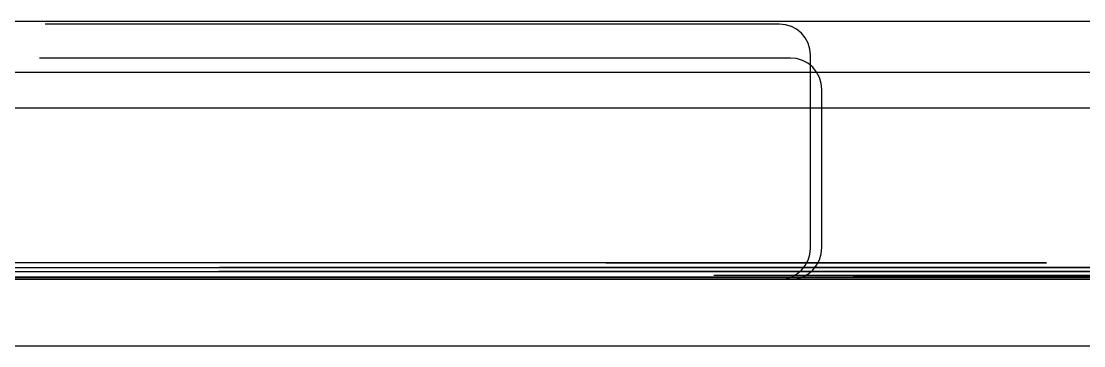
# Model space of a CAD drawing. Header units: metres. Extents: x 0 to 2256, y 0 to 166.
# Drawn here: x 621 to 1164, y 0 to 166 of the extents above; entities that cross this region are included whole.
import ezdxf

# ---------------------------------------------------------------- set-up
doc = ezdxf.new("R2010")
doc.units = ezdxf.units.M
for name, color, linetype in [('RBAR-T10-F', 2, 'Continuous'), ('RBAR-T10-F1', 2, 'Continuous'), ('RBAR-T10-P', 2, 'Continuous'), ('RBAR-T12-G', 3, 'Continuous'), ('RBAR-T12-H', 3, 'Continuous'), ('RBAR-T16-J', 4, 'Continuous'), ('RBAR-T16-J1', 4, 'Continuous'), ('RBAR-T16-J2', 4, 'Continuous'), ('RBAR-T16-K', 4, 'Continuous'), ('RBAR-T20-L', 5, 'Continuous'), ('RBAR-T20-M1', 5, 'Continuous'), ('RBAR-T25-N', 6, 'Continuous'), ('RBAR-T8-A', 1, 'Continuous'), ('RBAR-T8-A1', 1, 'Continuous'), ('RBAR-T8-B', 1, 'Continuous'), ('RBAR-T8-B1', 1, 'Continuous'), ('RBAR-T8-B2', 1, 'Continuous'), ('RBAR-T8-C', 1, 'Continuous'), ('RBAR-T8-D', 1, 'Continuous'), ('RBAR-T8-E', 1, 'Continuous')]:
    doc.layers.add(name, color=color, linetype=linetype)

msp = doc.modelspace()

# ---------------------------------------------------------------- linework, layer by layer
at = {"layer": 'RBAR-T10-F'}
for points in [[(628, 35, 35), (628, 35, 9035)], [(728, 35, 35), (728, 35, 9035)], [(828, 35, 35), (828, 35, 9035)], [(928, 35, 35), (928, 35, 9035)], [(1028, 35, 35), (1028, 35, 9035)], [(1128, 35, 35), (1128, 35, 9035)]]:
    msp.add_polyline3d(points, dxfattribs=at)
at = {"layer": 'RBAR-T10-F1'}
for points in [[(828, 35, 35), (828, 35, 9085)], [(928, 35, 35), (928, 35, 9085)], [(1028, 35, 35), (1028, 35, 9085)], [(1050.5, 35, 38), (1050.5, 35, 9088)], [(1128, 35, 35), (1128, 35, 9085)], [(1148, 35, 38), (1148, 35, 9088)]]:
    msp.add_polyline3d(points, dxfattribs=at)
at = {"layer": 'RBAR-T10-P'}
for points in [[(531, 35, 325.7), (706.4, 35, 325.7), (710.3, 35, 325.3), (714.1, 35, 324.2), (717.5, 35, 322.3), (720.6, 35, 319.8), (723.1, 35, 316.8), (724.9, 35, 313.3), (726.1, 35, 309.5), (726.4, 35, 305.6), (726.4, 35, 20), (726.1, 35, 16.1), (724.9, 35, 12.4), (723.1, 35, 8.9), (720.6, 35, 5.9), (717.5, 35, 3.4), (714.1, 35, 1.5), (710.3, 35, 0.4), (706.4, 35, 0), (55, 35, 0)], [(55, 35, 305.6), (726.4, 35, 305.6)], [(581, 35, 325.7), (756.4, 35, 325.7), (760.3, 35, 325.3), (764.1, 35, 324.2), (767.5, 35, 322.3), (770.6, 35, 319.8), (773.1, 35, 316.8), (774.9, 35, 313.3), (776.1, 35, 309.5), (776.4, 35, 305.6), (776.4, 35, 20), (776.1, 35, 16.1), (774.9, 35, 12.4), (773.1, 35, 8.9), (770.6, 35, 5.9), (767.5, 35, 3.4), (764.1, 35, 1.5), (760.3, 35, 0.4), (756.4, 35, 0), (105, 35, 0)], [(105, 35, 305.6), (776.4, 35, 305.6)], [(770.7, 35, 325.7), (946, 35, 325.7), (949.9, 35, 325.3), (953.7, 35, 324.2), (957.2, 35, 322.3), (960.2, 35, 319.8), (962.7, 35, 316.8), (964.6, 35, 313.3), (965.7, 35, 309.5), (966.1, 35, 305.6), (966.1, 35, 20), (965.7, 35, 16.1), (964.6, 35, 12.4), (962.7, 35, 8.9), (960.2, 35, 5.9), (957.2, 35, 3.4), (953.7, 35, 1.5), (949.9, 35, 0.4), (946, 35, 0), (294.7, 35, 0)], [(294.7, 35, 305.6), (966.1, 35, 305.6)], [(1236.6, 35, 8485), (585.2, 35, 8485), (581.3, 35, 8485.4), (577.6, 35, 8486.5), (574.1, 35, 8488.4), (571.1, 35, 8490.9), (568.6, 35, 8493.9), (566.7, 35, 8497.4), (565.6, 35, 8501.1), (565.2, 35, 8505), (565.2, 35, 8770.6), (565.6, 35, 8774.5), (566.7, 35, 8778.3), (568.6, 35, 8781.7), (571.1, 35, 8784.8), (574.1, 35, 8787.3), (577.6, 35, 8789.1), (581.3, 35, 8790.3), (585.2, 35, 8790.6), (1256.6, 35, 8790.6)], [(1325.3, 35, 8485), (674, 35, 8485), (670, 35, 8485.4), (666.3, 35, 8486.5), (662.8, 35, 8488.4), (659.8, 35, 8490.9), (657.3, 35, 8493.9), (655.4, 35, 8497.4), (654.3, 35, 8501.1), (653.9, 35, 8505), (653.9, 35, 8770.6), (654.3, 35, 8774.5), (655.4, 35, 8778.3), (657.3, 35, 8781.7), (659.8, 35, 8784.8), (662.8, 35, 8787.3), (666.3, 35, 8789.1), (670, 35, 8790.3), (674, 35, 8790.6), (1345.4, 35, 8790.6)], [(1061.2, 35, 8810.7), (1236.6, 35, 8810.7)], [(1149.9, 35, 8810.7), (1325.3, 35, 8810.7)]]:
    msp.add_polyline3d(points, dxfattribs=at)
at = {"layer": 'RBAR-T12-G'}
for points in [[(31, 140, 0), (2256, 140, 0)], [(0, 121.7, 0), (2225, 121.7, 0)], [(31, 0, 0), (2256, 0, 0)], [(31, 0, 0), (2256, 0, 0)]]:
    msp.add_polyline3d(points, dxfattribs=at)
at = {"layer": 'RBAR-T12-H'}
for points in [[(1258, 36, 2057.8), (1075.2, 36, 2057.8), (1070.7, 36, 2058.2), (1066.3, 36, 2059.5), (1062.4, 36, 2061.7), (1058.9, 36, 2064.5), (1056, 36, 2068), (1053.8, 36, 2072), (1052.5, 36, 2076.4), (1052.1, 36, 2080.9), (1052.1, 36, 2292.6), (1046.3, 36, 2286.8), (974.9, 36, 2358.3), (974.9, 36, 2215.4)], [(1258, 36, 6569.3), (1075.2, 36, 6569.3), (1070.7, 36, 6569.7), (1066.3, 36, 6571), (1062.4, 36, 6573.2), (1058.9, 36, 6576), (1056, 36, 6579.5), (1053.8, 36, 6583.5), (1052.5, 36, 6587.9), (1052.1, 36, 6592.4), (1052.1, 36, 6804.1), (1046.3, 36, 6798.3), (974.9, 36, 6869.8), (974.9, 36, 6726.9)], [(1046.3, 36, 2286.8), (1258, 36, 2286.8)], [(1046.3, 36, 6798.3), (1258, 36, 6798.3)]]:
    msp.add_polyline3d(points, dxfattribs=at)
at = {"layer": 'RBAR-T16-J'}
msp.add_polyline3d([(837.1, 38, 1388), (1601.4, 38, 1388), (1607.6, 38, 1388.6), (1613.7, 38, 1390.4), (1619.2, 38, 1393.4), (1624.1, 38, 1397.4), (1628.1, 38, 1402.3), (1631.1, 38, 1407.9), (1632.9, 38, 1413.9), (1633.5, 38, 1420.2), (1633.5, 38, 1540.8), (1632.9, 38, 1547.1), (1631.1, 38, 1553.2), (1628.1, 38, 1558.7), (1624.1, 38, 1563.6), (1619.2, 38, 1567.6), (1613.7, 38, 1570.6), (1607.6, 38, 1572.4), (1601.4, 38, 1573), (837.1, 38, 1573)], dxfattribs=at)
at = {"layer": 'RBAR-T16-J1'}
for points in [[(796.3, 38, 48), (1556.2, 38, 48), (1562.4, 38, 48.6), (1568.4, 38, 50.4), (1574, 38, 53.4), (1578.8, 38, 57.4), (1582.8, 38, 62.2), (1585.8, 38, 67.8), (1587.6, 38, 73.8), (1588.2, 38, 80), (1588.2, 38, 309.9), (1587.6, 38, 316.2), (1585.8, 38, 322.2), (1582.8, 38, 327.7), (1578.8, 38, 332.6), (1574, 38, 336.5), (1568.4, 38, 339.5), (1562.4, 38, 341.3), (1556.2, 38, 341.9), (796.3, 38, 341.9)], [(823, 38, 48), (1582.9, 38, 48), (1589.1, 38, 48.6), (1595.1, 38, 50.4), (1600.7, 38, 53.4), (1605.5, 38, 57.4), (1609.5, 38, 62.2), (1612.4, 38, 67.8), (1614.3, 38, 73.8), (1614.9, 38, 80), (1614.9, 38, 309.9), (1614.3, 38, 316.2), (1612.4, 38, 322.2), (1609.5, 38, 327.7), (1605.5, 38, 332.6), (1600.7, 38, 336.5), (1595.1, 38, 339.5), (1589.1, 38, 341.3), (1582.9, 38, 341.9), (823, 38, 341.9)]]:
    msp.add_polyline3d(points, dxfattribs=at)
at = {"layer": 'RBAR-T16-J2'}
for points in [[(721.7, 38, 30), (1479.5, 38, 30), (1485.7, 38, 30.6), (1491.7, 38, 32.4), (1497.2, 38, 35.4), (1502, 38, 39.3), (1506, 38, 44.2), (1509, 38, 49.7), (1510.8, 38, 55.7), (1511.4, 38, 61.9), (1511.4, 38, 2046.2), (1510.8, 38, 2052.4), (1509, 38, 2058.4), (1506, 38, 2063.9), (1502, 38, 2068.8), (1497.2, 38, 2072.7), (1491.7, 38, 2075.7), (1485.7, 38, 2077.5), (1479.5, 38, 2078.1), (721.7, 38, 2078.1)], [(893.9, 38, 30), (1651.7, 38, 30), (1657.9, 38, 30.6), (1663.9, 38, 32.4), (1669.4, 38, 35.4), (1674.3, 38, 39.3), (1678.2, 38, 44.2), (1681.2, 38, 49.7), (1683, 38, 55.7), (1683.6, 38, 61.9), (1683.6, 38, 2046.2), (1683, 38, 2052.4), (1681.2, 38, 2058.4), (1678.2, 38, 2063.9), (1674.3, 38, 2068.8), (1669.4, 38, 2072.7), (1663.9, 38, 2075.7), (1657.9, 38, 2077.5), (1651.7, 38, 2078.1), (893.9, 38, 2078.1)]]:
    msp.add_polyline3d(points, dxfattribs=at)
at = {"layer": 'RBAR-T16-K'}
for points in [[(38, 38, 1270), (799.8, 38, 1270), (806, 38, 1269.4), (812.1, 38, 1267.5), (817.6, 38, 1264.6), (822.5, 38, 1260.6), (826.5, 38, 1255.7), (829.4, 38, 1250.2), (831.2, 38, 1244.2), (831.9, 38, 1237.9), (831.9, 38, 0)], [(912.3, 38, 1321.7), (1674.1, 38, 1321.7), (1680.4, 38, 1321.1), (1686.4, 38, 1319.3), (1691.9, 38, 1316.3), (1696.8, 38, 1312.3), (1700.8, 38, 1307.5), (1703.8, 38, 1301.9), (1705.6, 38, 1295.9), (1706.2, 38, 1289.7), (1706.2, 38, 51.8)]]:
    msp.add_polyline3d(points, dxfattribs=at)
at = {"layer": 'RBAR-T20-L'}
for points in [[(40, 40, 0), (1715, 40, 0)], [(528, 40, 0), (2203, 40, 0)], [(581, 40, 0), (2256, 40, 0)]]:
    msp.add_polyline3d(points, dxfattribs=at)
at = {"layer": 'RBAR-T20-M1'}
for points in [[(1289.6, 40, 2385.5), (1445.3, 40, 2385.5), (1459, 40, 2386.9), (1472.2, 40, 2390.9), (1484.4, 40, 2397.4), (1495, 40, 2406.1), (1503.8, 40, 2416.8), (1510.3, 40, 2428.9), (1514.3, 40, 2442.1), (1515.6, 40, 2455.8), (1515.6, 40, 3631.2), (1514.3, 40, 3644.9), (1510.3, 40, 3658.1), (1503.8, 40, 3670.3), (1495, 40, 3680.9), (1484.4, 40, 3689.7), (1472.2, 40, 3696.2), (1459, 40, 3700.2), (1445.3, 40, 3701.5), (722, 40, 3701.5)], [(1343.2, 40, 2160), (1498.9, 40, 2160), (1512.6, 40, 2161.4), (1525.8, 40, 2165.4), (1538, 40, 2171.9), (1548.6, 40, 2180.6), (1557.4, 40, 2191.3), (1563.9, 40, 2203.4), (1567.9, 40, 2216.6), (1569.2, 40, 2230.3), (1569.2, 40, 3405.7), (1567.9, 40, 3419.4), (1563.9, 40, 3432.6), (1557.4, 40, 3444.8), (1548.6, 40, 3455.4), (1538, 40, 3464.2), (1525.8, 40, 3470.7), (1512.6, 40, 3474.7), (1498.9, 40, 3476), (775.6, 40, 3476)]]:
    msp.add_polyline3d(points, dxfattribs=at)
at = {"layer": 'RBAR-T25-N'}
msp.add_polyline3d([(919.6, 42.5, 0), (1056.5, 42.5, 0), (1073.8, 42.5, 1.7), (1090.5, 42.5, 6.8), (1105.8, 42.5, 15), (1119.2, 42.5, 26), (1130.3, 42.5, 39.4), (1138.5, 42.5, 54.8), (1143.5, 42.5, 71.4), (1145.2, 42.5, 88.7), (1145.2, 42.5, 1234.5), (1143.5, 42.5, 1251.9), (1138.5, 42.5, 1268.5), (1130.3, 42.5, 1283.8), (1119.2, 42.5, 1297.3), (1105.8, 42.5, 1308.3), (1090.5, 42.5, 1316.5), (1073.8, 42.5, 1321.6), (1056.5, 42.5, 1323.3), (42.5, 42.5, 1323.3)], dxfattribs=at)
msp.add_polyline3d([(919.6, 42.5, 0), (1056.5, 42.5, 0), (1073.8, 42.5, 1.7), (1090.5, 42.5, 6.8), (1105.8, 42.5, 15), (1119.2, 42.5, 26), (1130.3, 42.5, 39.4), (1138.5, 42.5, 54.8), (1143.5, 42.5, 71.4), (1145.2, 42.5, 88.7), (1145.2, 42.5, 1234.5), (1143.5, 42.5, 1251.9), (1138.5, 42.5, 1268.5), (1130.3, 42.5, 1283.8), (1119.2, 42.5, 1297.3), (1105.8, 42.5, 1308.3), (1090.5, 42.5, 1316.5), (1073.8, 42.5, 1321.6), (1056.5, 42.5, 1323.3), (42.5, 42.5, 1323.3)], dxfattribs=at)
at = {"layer": 'RBAR-T8-A'}
msp.add_polyline3d([(34, 34, 0), (2209, 34, 0)], dxfattribs=at)
msp.add_polyline3d([(34, 34, 0), (2209, 34, 0)], dxfattribs=at)
msp.add_polyline3d([(34, 34, 0), (2209, 34, 0)], dxfattribs=at)
msp.add_polyline3d([(34, 34, 0), (2209, 34, 0)], dxfattribs=at)
msp.add_polyline3d([(34, 34, 0), (2209, 34, 0)], dxfattribs=at)
msp.add_polyline3d([(34, 34, 0), (2209, 34, 0)], dxfattribs=at)
msp.add_polyline3d([(34, 34, 0), (2209, 34, 0)], dxfattribs=at)
msp.add_polyline3d([(34, 34, 0), (2209, 34, 0)], dxfattribs=at)
msp.add_polyline3d([(34, 34, 0), (2209, 34, 0)], dxfattribs=at)
msp.add_polyline3d([(34, 34, 0), (2209, 34, 0)], dxfattribs=at)
msp.add_polyline3d([(34, 34, 0), (2209, 34, 0)], dxfattribs=at)
msp.add_polyline3d([(34, 34, 0), (2209, 34, 0)], dxfattribs=at)
msp.add_polyline3d([(34, 34, 0), (2209, 34, 0)], dxfattribs=at)
msp.add_polyline3d([(34, 34, 0), (2209, 34, 0)], dxfattribs=at)
msp.add_polyline3d([(34, 34, 0), (2209, 34, 0)], dxfattribs=at)
msp.add_polyline3d([(34, 34, 0), (2209, 34, 0)], dxfattribs=at)
msp.add_polyline3d([(34, 34, 0), (2209, 34, 0)], dxfattribs=at)
msp.add_polyline3d([(34, 34, 0), (2209, 34, 0)], dxfattribs=at)
msp.add_polyline3d([(34, 34, 0), (2209, 34, 0)], dxfattribs=at)
msp.add_polyline3d([(34, 34, 0), (2209, 34, 0)], dxfattribs=at)
msp.add_polyline3d([(34, 34, 0), (2209, 34, 0)], dxfattribs=at)
msp.add_polyline3d([(34, 34, 0), (2209, 34, 0)], dxfattribs=at)
msp.add_polyline3d([(34, 34, 0), (2209, 34, 0)], dxfattribs=at)
msp.add_polyline3d([(34, 34, 0), (2209, 34, 0)], dxfattribs=at)
msp.add_polyline3d([(34, 34, 0), (2209, 34, 0)], dxfattribs=at)
msp.add_polyline3d([(34, 34, 0), (2209, 34, 0)], dxfattribs=at)
msp.add_polyline3d([(34, 34, 0), (2209, 34, 0)], dxfattribs=at)
msp.add_polyline3d([(34, 34, 0), (2209, 34, 0)], dxfattribs=at)
msp.add_polyline3d([(34, 34, 0), (2209, 34, 0)], dxfattribs=at)
msp.add_polyline3d([(34, 34, 0), (2209, 34, 0)], dxfattribs=at)
msp.add_polyline3d([(34, 34, 0), (2209, 34, 0)], dxfattribs=at)
msp.add_polyline3d([(34, 34, 0), (2209, 34, 0)], dxfattribs=at)
msp.add_polyline3d([(34, 34, 0), (2209, 34, 0)], dxfattribs=at)
msp.add_polyline3d([(34, 34, 0), (2209, 34, 0)], dxfattribs=at)
msp.add_polyline3d([(34, 34, 0), (2209, 34, 0)], dxfattribs=at)
msp.add_polyline3d([(34, 34, 0), (2209, 34, 0)], dxfattribs=at)
msp.add_polyline3d([(34, 34, 0), (2209, 34, 0)], dxfattribs=at)
msp.add_polyline3d([(34, 34, 0), (2209, 34, 0)], dxfattribs=at)
msp.add_polyline3d([(34, 34, 0), (2209, 34, 0)], dxfattribs=at)
msp.add_polyline3d([(34, 34, 0), (2209, 34, 0)], dxfattribs=at)
msp.add_polyline3d([(34, 34, 0), (2209, 34, 0)], dxfattribs=at)
msp.add_polyline3d([(34, 34, 0), (2209, 34, 0)], dxfattribs=at)
msp.add_polyline3d([(34, 34, 0), (2209, 34, 0)], dxfattribs=at)
msp.add_polyline3d([(34, 34, 0), (2209, 34, 0)], dxfattribs=at)
msp.add_polyline3d([(34, 34, 0), (2209, 34, 0)], dxfattribs=at)
msp.add_polyline3d([(34, 34, 0), (2209, 34, 0)], dxfattribs=at)
msp.add_polyline3d([(34, 34, 0), (2209, 34, 0)], dxfattribs=at)
msp.add_polyline3d([(34, 34, 0), (2209, 34, 0)], dxfattribs=at)
msp.add_polyline3d([(34, 34, 0), (2209, 34, 0)], dxfattribs=at)
msp.add_polyline3d([(34, 34, 0), (2209, 34, 0)], dxfattribs=at)
msp.add_polyline3d([(34, 34, 0), (2209, 34, 0)], dxfattribs=at)
msp.add_polyline3d([(34, 34, 0), (2209, 34, 0)], dxfattribs=at)
msp.add_polyline3d([(34, 34, 0), (2209, 34, 0)], dxfattribs=at)
at = {"layer": 'RBAR-T8-A1'}
msp.add_polyline3d([(34, 166, 0), (2234, 166, 0)], dxfattribs=at)
msp.add_polyline3d([(34, 166, 0), (2234, 166, 0)], dxfattribs=at)
msp.add_polyline3d([(34, 166, 0), (2234, 166, 0)], dxfattribs=at)
msp.add_polyline3d([(34, 166, 0), (2234, 166, 0)], dxfattribs=at)
msp.add_polyline3d([(34, 166, 0), (2234, 166, 0)], dxfattribs=at)
msp.add_polyline3d([(34, 166, 0), (2234, 166, 0)], dxfattribs=at)
msp.add_polyline3d([(34, 166, 0), (2234, 166, 0)], dxfattribs=at)
msp.add_polyline3d([(34, 166, 0), (2234, 166, 0)], dxfattribs=at)
msp.add_polyline3d([(34, 166, 0), (2234, 166, 0)], dxfattribs=at)
msp.add_polyline3d([(34, 166, 0), (2234, 166, 0)], dxfattribs=at)
msp.add_polyline3d([(34, 166, 0), (2234, 166, 0)], dxfattribs=at)
msp.add_polyline3d([(34, 166, 0), (2234, 166, 0)], dxfattribs=at)
msp.add_polyline3d([(34, 166, 0), (2234, 166, 0)], dxfattribs=at)
msp.add_polyline3d([(34, 166, 0), (2234, 166, 0)], dxfattribs=at)
msp.add_polyline3d([(34, 166, 0), (2234, 166, 0)], dxfattribs=at)
msp.add_polyline3d([(34, 166, 0), (2234, 166, 0)], dxfattribs=at)
msp.add_polyline3d([(34, 166, 0), (2234, 166, 0)], dxfattribs=at)
msp.add_polyline3d([(34, 166, 0), (2234, 166, 0)], dxfattribs=at)
msp.add_polyline3d([(34, 166, 0), (2234, 166, 0)], dxfattribs=at)
msp.add_polyline3d([(34, 166, 0), (2234, 166, 0)], dxfattribs=at)
msp.add_polyline3d([(34, 166, 0), (2234, 166, 0)], dxfattribs=at)
msp.add_polyline3d([(34, 166, 0), (2234, 166, 0)], dxfattribs=at)
msp.add_polyline3d([(34, 166, 0), (2234, 166, 0)], dxfattribs=at)
msp.add_polyline3d([(34, 166, 0), (2234, 166, 0)], dxfattribs=at)
msp.add_polyline3d([(34, 166, 0), (2234, 166, 0)], dxfattribs=at)
msp.add_polyline3d([(34, 166, 0), (2234, 166, 0)], dxfattribs=at)
msp.add_polyline3d([(34, 166, 0), (2234, 166, 0)], dxfattribs=at)
msp.add_polyline3d([(34, 166, 0), (2234, 166, 0)], dxfattribs=at)
msp.add_polyline3d([(34, 166, 0), (2234, 166, 0)], dxfattribs=at)
msp.add_polyline3d([(34, 166, 0), (2234, 166, 0)], dxfattribs=at)
msp.add_polyline3d([(34, 166, 0), (2234, 166, 0)], dxfattribs=at)
msp.add_polyline3d([(34, 166, 0), (2234, 166, 0)], dxfattribs=at)
msp.add_polyline3d([(34, 166, 0), (2234, 166, 0)], dxfattribs=at)
msp.add_polyline3d([(34, 166, 0), (2234, 166, 0)], dxfattribs=at)
msp.add_polyline3d([(34, 166, 0), (2234, 166, 0)], dxfattribs=at)
msp.add_polyline3d([(34, 166, 0), (2234, 166, 0)], dxfattribs=at)
msp.add_polyline3d([(34, 166, 0), (2234, 166, 0)], dxfattribs=at)
msp.add_polyline3d([(34, 166, 0), (2234, 166, 0)], dxfattribs=at)
msp.add_polyline3d([(34, 166, 0), (2234, 166, 0)], dxfattribs=at)
msp.add_polyline3d([(34, 166, 0), (2234, 166, 0)], dxfattribs=at)
msp.add_polyline3d([(34, 166, 0), (2234, 166, 0)], dxfattribs=at)
msp.add_polyline3d([(34, 166, 0), (2234, 166, 0)], dxfattribs=at)
msp.add_polyline3d([(34, 166, 0), (2234, 166, 0)], dxfattribs=at)
msp.add_polyline3d([(34, 166, 0), (2234, 166, 0)], dxfattribs=at)
msp.add_polyline3d([(34, 166, 0), (2234, 166, 0)], dxfattribs=at)
msp.add_polyline3d([(34, 166, 0), (2234, 166, 0)], dxfattribs=at)
msp.add_polyline3d([(34, 166, 0), (2234, 166, 0)], dxfattribs=at)
msp.add_polyline3d([(34, 166, 0), (2234, 166, 0)], dxfattribs=at)
msp.add_polyline3d([(34, 166, 0), (2234, 166, 0)], dxfattribs=at)
msp.add_polyline3d([(34, 166, 0), (2234, 166, 0)], dxfattribs=at)
msp.add_polyline3d([(34, 166, 0), (2234, 166, 0)], dxfattribs=at)
msp.add_polyline3d([(34, 166, 0), (2234, 166, 0)], dxfattribs=at)
msp.add_polyline3d([(34, 166, 0), (2234, 166, 0)], dxfattribs=at)
at = {"layer": 'RBAR-T8-B'}
for points in [[(629.1, 34, 443.6), (1015.6, 34, 443.6), (1018.8, 34, 443.9), (1021.8, 34, 444.9), (1024.6, 34, 446.4), (1027.1, 34, 448.4), (1029.1, 34, 450.8), (1030.6, 34, 453.7), (1031.6, 34, 456.7), (1031.9, 34, 459.9), (1031.9, 34, 510.7), (1031.6, 34, 513.9), (1030.6, 34, 517), (1029.1, 34, 519.8), (1027.1, 34, 522.3), (1024.6, 34, 524.3), (1021.8, 34, 525.8), (1018.8, 34, 526.7), (1015.6, 34, 527), (629.1, 34, 527)], [(629.1, 34, 1264.2), (1015.6, 34, 1264.2), (1018.8, 34, 1264.6), (1021.8, 34, 1265.5), (1024.6, 34, 1267), (1027.1, 34, 1269), (1029.1, 34, 1271.5), (1030.6, 34, 1274.3), (1031.6, 34, 1277.3), (1031.9, 34, 1280.5), (1031.9, 34, 1331.4), (1031.6, 34, 1334.6), (1030.6, 34, 1337.6), (1029.1, 34, 1340.4), (1027.1, 34, 1342.9), (1024.6, 34, 1344.9), (1021.8, 34, 1346.4), (1018.8, 34, 1347.3), (1015.6, 34, 1347.7), (629.1, 34, 1347.7)], [(629.1, 34, 2084.9), (1015.6, 34, 2084.9), (1018.8, 34, 2085.2), (1021.8, 34, 2086.1), (1024.6, 34, 2087.6), (1027.1, 34, 2089.7), (1029.1, 34, 2092.1), (1030.6, 34, 2094.9), (1031.6, 34, 2098), (1031.9, 34, 2101.2), (1031.9, 34, 2152), (1031.6, 34, 2155.2), (1030.6, 34, 2158.2), (1029.1, 34, 2161.1), (1027.1, 34, 2163.5), (1024.6, 34, 2165.6), (1021.8, 34, 2167.1), (1018.8, 34, 2168), (1015.6, 34, 2168.3), (629.1, 34, 2168.3)], [(629.1, 34, 2905.5), (1015.6, 34, 2905.5), (1018.8, 34, 2905.8), (1021.8, 34, 2906.8), (1024.6, 34, 2908.3), (1027.1, 34, 2910.3), (1029.1, 34, 2912.8), (1030.6, 34, 2915.6), (1031.6, 34, 2918.6), (1031.9, 34, 2921.8), (1031.9, 34, 2972.7), (1031.6, 34, 2975.8), (1030.6, 34, 2978.9), (1029.1, 34, 2981.7), (1027.1, 34, 2984.2), (1024.6, 34, 2986.2), (1021.8, 34, 2987.7), (1018.8, 34, 2988.6), (1015.6, 34, 2988.9), (629.1, 34, 2988.9)], [(629.1, 34, 3726.2), (1015.6, 34, 3726.2), (1018.8, 34, 3726.5), (1021.8, 34, 3727.4), (1024.6, 34, 3728.9), (1027.1, 34, 3730.9), (1029.1, 34, 3733.4), (1030.6, 34, 3736.2), (1031.6, 34, 3739.3), (1031.9, 34, 3742.4), (1031.9, 34, 3793.3), (1031.6, 34, 3796.5), (1030.6, 34, 3799.5), (1029.1, 34, 3802.3), (1027.1, 34, 3804.8), (1024.6, 34, 3806.8), (1021.8, 34, 3808.3), (1018.8, 34, 3809.3), (1015.6, 34, 3809.6), (629.1, 34, 3809.6)], [(629.1, 34, 4546.8), (1015.6, 34, 4546.8), (1018.8, 34, 4547.1), (1021.8, 34, 4548), (1024.6, 34, 4549.5), (1027.1, 34, 4551.6), (1029.1, 34, 4554), (1030.6, 34, 4556.8), (1031.6, 34, 4559.9), (1031.9, 34, 4563.1), (1031.9, 34, 4613.9), (1031.6, 34, 4617.1), (1030.6, 34, 4620.2), (1029.1, 34, 4623), (1027.1, 34, 4625.4), (1024.6, 34, 4627.5), (1021.8, 34, 4629), (1018.8, 34, 4629.9), (1015.6, 34, 4630.2), (629.1, 34, 4630.2)], [(629.1, 34, 5367.4), (1015.6, 34, 5367.4), (1018.8, 34, 5367.7), (1021.8, 34, 5368.7), (1024.6, 34, 5370.2), (1027.1, 34, 5372.2), (1029.1, 34, 5374.7), (1030.6, 34, 5377.5), (1031.6, 34, 5380.5), (1031.9, 34, 5383.7), (1031.9, 34, 5434.6), (1031.6, 34, 5437.7), (1030.6, 34, 5440.8), (1029.1, 34, 5443.6), (1027.1, 34, 5446.1), (1024.6, 34, 5448.1), (1021.8, 34, 5449.6), (1018.8, 34, 5450.5), (1015.6, 34, 5450.8), (629.1, 34, 5450.8)], [(629.1, 34, 6188.1), (1015.6, 34, 6188.1), (1018.8, 34, 6188.4), (1021.8, 34, 6189.3), (1024.6, 34, 6190.8), (1027.1, 34, 6192.8), (1029.1, 34, 6195.3), (1030.6, 34, 6198.1), (1031.6, 34, 6201.2), (1031.9, 34, 6204.3), (1031.9, 34, 6255.2), (1031.6, 34, 6258.4), (1030.6, 34, 6261.4), (1029.1, 34, 6264.2), (1027.1, 34, 6266.7), (1024.6, 34, 6268.7), (1021.8, 34, 6270.2), (1018.8, 34, 6271.2), (1015.6, 34, 6271.5), (629.1, 34, 6271.5)], [(629.1, 34, 7008.7), (1015.6, 34, 7008.7), (1018.8, 34, 7009), (1021.8, 34, 7009.9), (1024.6, 34, 7011.4), (1027.1, 34, 7013.5), (1029.1, 34, 7015.9), (1030.6, 34, 7018.8), (1031.6, 34, 7021.8), (1031.9, 34, 7025), (1031.9, 34, 7075.8), (1031.6, 34, 7079), (1030.6, 34, 7082.1), (1029.1, 34, 7084.9), (1027.1, 34, 7087.3), (1024.6, 34, 7089.4), (1021.8, 34, 7090.9), (1018.8, 34, 7091.8), (1015.6, 34, 7092.1), (629.1, 34, 7092.1)], [(629.1, 34, 7829.3), (1015.6, 34, 7829.3), (1018.8, 34, 7829.7), (1021.8, 34, 7830.6), (1024.6, 34, 7832.1), (1027.1, 34, 7834.1), (1029.1, 34, 7836.6), (1030.6, 34, 7839.4), (1031.6, 34, 7842.4), (1031.9, 34, 7845.6), (1031.9, 34, 7896.5), (1031.6, 34, 7899.7), (1030.6, 34, 7902.7), (1029.1, 34, 7905.5), (1027.1, 34, 7908), (1024.6, 34, 7910), (1021.8, 34, 7911.5), (1018.8, 34, 7912.4), (1015.6, 34, 7912.8), (629.1, 34, 7912.8)], [(629.1, 34, 8650), (1015.6, 34, 8650), (1018.8, 34, 8650.3), (1021.8, 34, 8651.2), (1024.6, 34, 8652.7), (1027.1, 34, 8654.7), (1029.1, 34, 8657.2), (1030.6, 34, 8660), (1031.6, 34, 8663.1), (1031.9, 34, 8666.3), (1031.9, 34, 8717.1), (1031.6, 34, 8720.3), (1030.6, 34, 8723.3), (1029.1, 34, 8726.2), (1027.1, 34, 8728.6), (1024.6, 34, 8730.6), (1021.8, 34, 8732.1), (1018.8, 34, 8733.1), (1015.6, 34, 8733.4), (629.1, 34, 8733.4)]]:
    msp.add_polyline3d(points, dxfattribs=at)
at = {"layer": 'RBAR-T8-B1'}
for points in [[(629.9, 34, 4150.5), (1014.1, 34, 4150.5), (1017.2, 34.3, 4150.5), (1020.3, 35.2, 4150.5), (1023.1, 36.7, 4150.5), (1025.5, 38.7, 4150.5), (1027.5, 41.2, 4150.5), (1029, 44, 4150.5), (1029.9, 47, 4150.5), (1030.2, 50.2, 4150.5), (1030.2, 131.1, 4150.5), (1029.9, 134.2, 4150.5), (1029, 137.2, 4150.5), (1027.5, 140, 4150.5), (1025.5, 142.5, 4150.5), (1023.1, 144.5, 4150.5), (1020.3, 146, 4150.5), (1017.2, 146.9, 4150.5), (1014.1, 147.2, 4150.5), (629.9, 147.2, 4150.5)], [(629.9, 34, 4249.7), (1014.1, 34, 4249.7), (1017.2, 34.3, 4249.7), (1020.3, 35.2, 4249.7), (1023.1, 36.7, 4249.7), (1025.5, 38.7, 4249.7), (1027.5, 41.2, 4249.7), (1029, 44, 4249.7), (1029.9, 47, 4249.7), (1030.2, 50.2, 4249.7), (1030.2, 131.1, 4249.7), (1029.9, 134.2, 4249.7), (1029, 137.2, 4249.7), (1027.5, 140, 4249.7), (1025.5, 142.5, 4249.7), (1023.1, 144.5, 4249.7), (1020.3, 146, 4249.7), (1017.2, 146.9, 4249.7), (1014.1, 147.2, 4249.7), (629.9, 147.2, 4249.7)], [(629.9, 34, 4349), (1014.1, 34, 4349), (1017.2, 34.3, 4349), (1020.3, 35.2, 4349), (1023.1, 36.7, 4349), (1025.5, 38.7, 4349), (1027.5, 41.2, 4349), (1029, 44, 4349), (1029.9, 47, 4349), (1030.2, 50.2, 4349), (1030.2, 131.1, 4349), (1029.9, 134.2, 4349), (1029, 137.2, 4349), (1027.5, 140, 4349), (1025.5, 142.5, 4349), (1023.1, 144.5, 4349), (1020.3, 146, 4349), (1017.2, 146.9, 4349), (1014.1, 147.2, 4349), (629.9, 147.2, 4349)], [(629.9, 34, 4448.2), (1014.1, 34, 4448.2), (1017.2, 34.3, 4448.2), (1020.3, 35.2, 4448.2), (1023.1, 36.7, 4448.2), (1025.5, 38.7, 4448.2), (1027.5, 41.2, 4448.2), (1029, 44, 4448.2), (1029.9, 47, 4448.2), (1030.2, 50.2, 4448.2), (1030.2, 131.1, 4448.2), (1029.9, 134.2, 4448.2), (1029, 137.2, 4448.2), (1027.5, 140, 4448.2), (1025.5, 142.5, 4448.2), (1023.1, 144.5, 4448.2), (1020.3, 146, 4448.2), (1017.2, 146.9, 4448.2), (1014.1, 147.2, 4448.2), (629.9, 147.2, 4448.2)], [(629.9, 34, 4547.5), (1014.1, 34, 4547.5), (1017.2, 34.3, 4547.5), (1020.3, 35.2, 4547.5), (1023.1, 36.7, 4547.5), (1025.5, 38.7, 4547.5), (1027.5, 41.2, 4547.5), (1029, 44, 4547.5), (1029.9, 47, 4547.5), (1030.2, 50.2, 4547.5), (1030.2, 131.1, 4547.5), (1029.9, 134.2, 4547.5), (1029, 137.2, 4547.5), (1027.5, 140, 4547.5), (1025.5, 142.5, 4547.5), (1023.1, 144.5, 4547.5), (1020.3, 146, 4547.5), (1017.2, 146.9, 4547.5), (1014.1, 147.2, 4547.5), (629.9, 147.2, 4547.5)], [(629.9, 34, 4646.8), (1014.1, 34, 4646.8), (1017.2, 34.3, 4646.8), (1020.3, 35.2, 4646.8), (1023.1, 36.7, 4646.8), (1025.5, 38.7, 4646.8), (1027.5, 41.2, 4646.8), (1029, 44, 4646.8), (1029.9, 47, 4646.8), (1030.2, 50.2, 4646.8), (1030.2, 131.1, 4646.8), (1029.9, 134.2, 4646.8), (1029, 137.2, 4646.8), (1027.5, 140, 4646.8), (1025.5, 142.5, 4646.8), (1023.1, 144.5, 4646.8), (1020.3, 146, 4646.8), (1017.2, 146.9, 4646.8), (1014.1, 147.2, 4646.8), (629.9, 147.2, 4646.8)], [(629.9, 34, 4746), (1014.1, 34, 4746), (1017.2, 34.3, 4746), (1020.3, 35.2, 4746), (1023.1, 36.7, 4746), (1025.5, 38.7, 4746), (1027.5, 41.2, 4746), (1029, 44, 4746), (1029.9, 47, 4746), (1030.2, 50.2, 4746), (1030.2, 131.1, 4746), (1029.9, 134.2, 4746), (1029, 137.2, 4746), (1027.5, 140, 4746), (1025.5, 142.5, 4746), (1023.1, 144.5, 4746), (1020.3, 146, 4746), (1017.2, 146.9, 4746), (1014.1, 147.2, 4746), (629.9, 147.2, 4746)], [(629.9, 34, 4845.3), (1014.1, 34, 4845.3), (1017.2, 34.3, 4845.3), (1020.3, 35.2, 4845.3), (1023.1, 36.7, 4845.3), (1025.5, 38.7, 4845.3), (1027.5, 41.2, 4845.3), (1029, 44, 4845.3), (1029.9, 47, 4845.3), (1030.2, 50.2, 4845.3), (1030.2, 131.1, 4845.3), (1029.9, 134.2, 4845.3), (1029, 137.2, 4845.3), (1027.5, 140, 4845.3), (1025.5, 142.5, 4845.3), (1023.1, 144.5, 4845.3), (1020.3, 146, 4845.3), (1017.2, 146.9, 4845.3), (1014.1, 147.2, 4845.3), (629.9, 147.2, 4845.3)], [(629.9, 34, 4944.5), (1014.1, 34, 4944.5), (1017.2, 34.3, 4944.5), (1020.3, 35.2, 4944.5), (1023.1, 36.7, 4944.5), (1025.5, 38.7, 4944.5), (1027.5, 41.2, 4944.5), (1029, 44, 4944.5), (1029.9, 47, 4944.5), (1030.2, 50.2, 4944.5), (1030.2, 131.1, 4944.5), (1029.9, 134.2, 4944.5), (1029, 137.2, 4944.5), (1027.5, 140, 4944.5), (1025.5, 142.5, 4944.5), (1023.1, 144.5, 4944.5), (1020.3, 146, 4944.5), (1017.2, 146.9, 4944.5), (1014.1, 147.2, 4944.5), (629.9, 147.2, 4944.5)], [(629.9, 34, 5043.8), (1014.1, 34, 5043.8), (1017.2, 34.3, 5043.8), (1020.3, 35.2, 5043.8), (1023.1, 36.7, 5043.8), (1025.5, 38.7, 5043.8), (1027.5, 41.2, 5043.8), (1029, 44, 5043.8), (1029.9, 47, 5043.8), (1030.2, 50.2, 5043.8), (1030.2, 131.1, 5043.8), (1029.9, 134.2, 5043.8), (1029, 137.2, 5043.8), (1027.5, 140, 5043.8), (1025.5, 142.5, 5043.8), (1023.1, 144.5, 5043.8), (1020.3, 146, 5043.8), (1017.2, 146.9, 5043.8), (1014.1, 147.2, 5043.8), (629.9, 147.2, 5043.8)]]:
    msp.add_polyline3d(points, dxfattribs=at)
at = {"layer": 'RBAR-T8-B2'}
for points in [[(632.8, 34, 5241.9), (1008.6, 34, 5241.9), (1011.6, 34.3, 5241.9), (1014.6, 35.2, 5241.9), (1017.3, 36.7, 5241.9), (1019.7, 38.6, 5241.9), (1021.7, 41, 5241.9), (1023.2, 43.8, 5241.9), (1024.1, 46.7, 5241.9), (1024.4, 49.8, 5241.9), (1024.4, 148.7, 5241.9), (1024.1, 151.8, 5241.9), (1023.2, 154.8, 5241.9), (1021.7, 157.5, 5241.9), (1019.7, 159.9, 5241.9), (1017.3, 161.9, 5241.9), (1014.6, 163.3, 5241.9), (1011.6, 164.2, 5241.9), (1008.6, 164.5, 5241.9), (632.8, 164.5, 5241.9)], [(632.8, 34, 5936.3), (1008.6, 34, 5936.3), (1011.6, 34.3, 5936.3), (1014.6, 35.2, 5936.3), (1017.3, 36.7, 5936.3), (1019.7, 38.6, 5936.3), (1021.7, 41, 5936.3), (1023.2, 43.8, 5936.3), (1024.1, 46.7, 5936.3), (1024.4, 49.8, 5936.3), (1024.4, 148.7, 5936.3), (1024.1, 151.8, 5936.3), (1023.2, 154.8, 5936.3), (1021.7, 157.5, 5936.3), (1019.7, 159.9, 5936.3), (1017.3, 161.9, 5936.3), (1014.6, 163.3, 5936.3), (1011.6, 164.2, 5936.3), (1008.6, 164.5, 5936.3), (632.8, 164.5, 5936.3)], [(632.8, 34, 6630.7), (1008.6, 34, 6630.7), (1011.6, 34.3, 6630.7), (1014.6, 35.2, 6630.7), (1017.3, 36.7, 6630.7), (1019.7, 38.6, 6630.7), (1021.7, 41, 6630.7), (1023.2, 43.8, 6630.7), (1024.1, 46.7, 6630.7), (1024.4, 49.8, 6630.7), (1024.4, 148.7, 6630.7), (1024.1, 151.8, 6630.7), (1023.2, 154.8, 6630.7), (1021.7, 157.5, 6630.7), (1019.7, 159.9, 6630.7), (1017.3, 161.9, 6630.7), (1014.6, 163.3, 6630.7), (1011.6, 164.2, 6630.7), (1008.6, 164.5, 6630.7), (632.8, 164.5, 6630.7)], [(632.8, 34, 7325), (1008.6, 34, 7325), (1011.6, 34.3, 7325), (1014.6, 35.2, 7325), (1017.3, 36.7, 7325), (1019.7, 38.6, 7325), (1021.7, 41, 7325), (1023.2, 43.8, 7325), (1024.1, 46.7, 7325), (1024.4, 49.8, 7325), (1024.4, 148.7, 7325), (1024.1, 151.8, 7325), (1023.2, 154.8, 7325), (1021.7, 157.5, 7325), (1019.7, 159.9, 7325), (1017.3, 161.9, 7325), (1014.6, 163.3, 7325), (1011.6, 164.2, 7325), (1008.6, 164.5, 7325), (632.8, 164.5, 7325)], [(632.8, 34, 8019.4), (1008.6, 34, 8019.4), (1011.6, 34.3, 8019.4), (1014.6, 35.2, 8019.4), (1017.3, 36.7, 8019.4), (1019.7, 38.6, 8019.4), (1021.7, 41, 8019.4), (1023.2, 43.8, 8019.4), (1024.1, 46.7, 8019.4), (1024.4, 49.8, 8019.4), (1024.4, 148.7, 8019.4), (1024.1, 151.8, 8019.4), (1023.2, 154.8, 8019.4), (1021.7, 157.5, 8019.4), (1019.7, 159.9, 8019.4), (1017.3, 161.9, 8019.4), (1014.6, 163.3, 8019.4), (1011.6, 164.2, 8019.4), (1008.6, 164.5, 8019.4), (632.8, 164.5, 8019.4)], [(632.8, 34, 8713.8), (1008.6, 34, 8713.8), (1011.6, 34.3, 8713.8), (1014.6, 35.2, 8713.8), (1017.3, 36.7, 8713.8), (1019.7, 38.6, 8713.8), (1021.7, 41, 8713.8), (1023.2, 43.8, 8713.8), (1024.1, 46.7, 8713.8), (1024.4, 49.8, 8713.8), (1024.4, 148.7, 8713.8), (1024.1, 151.8, 8713.8), (1023.2, 154.8, 8713.8), (1021.7, 157.5, 8713.8), (1019.7, 159.9, 8713.8), (1017.3, 161.9, 8713.8), (1014.6, 163.3, 8713.8), (1011.6, 164.2, 8713.8), (1008.6, 164.5, 8713.8), (632.8, 164.5, 8713.8)], [(632.8, 34, 381.2), (1008.6, 34, 381.2), (1011.6, 34.3, 381.2), (1014.6, 35.2, 381.2), (1017.3, 36.7, 381.2), (1019.7, 38.6, 381.2), (1021.7, 41, 381.2), (1023.2, 43.8, 381.2), (1024.1, 46.7, 381.2), (1024.4, 49.8, 381.2), (1024.4, 148.7, 381.2), (1024.1, 151.8, 381.2), (1023.2, 154.8, 381.2), (1021.7, 157.5, 381.2), (1019.7, 159.9, 381.2), (1017.3, 161.9, 381.2), (1014.6, 163.3, 381.2), (1011.6, 164.2, 381.2), (1008.6, 164.5, 381.2), (632.8, 164.5, 381.2)], [(632.8, 34, 1075.6), (1008.6, 34, 1075.6), (1011.6, 34.3, 1075.6), (1014.6, 35.2, 1075.6), (1017.3, 36.7, 1075.6), (1019.7, 38.6, 1075.6), (1021.7, 41, 1075.6), (1023.2, 43.8, 1075.6), (1024.1, 46.7, 1075.6), (1024.4, 49.8, 1075.6), (1024.4, 148.7, 1075.6), (1024.1, 151.8, 1075.6), (1023.2, 154.8, 1075.6), (1021.7, 157.5, 1075.6), (1019.7, 159.9, 1075.6), (1017.3, 161.9, 1075.6), (1014.6, 163.3, 1075.6), (1011.6, 164.2, 1075.6), (1008.6, 164.5, 1075.6), (632.8, 164.5, 1075.6)], [(632.8, 34, 1770), (1008.6, 34, 1770), (1011.6, 34.3, 1770), (1014.6, 35.2, 1770), (1017.3, 36.7, 1770), (1019.7, 38.6, 1770), (1021.7, 41, 1770), (1023.2, 43.8, 1770), (1024.1, 46.7, 1770), (1024.4, 49.8, 1770), (1024.4, 148.7, 1770), (1024.1, 151.8, 1770), (1023.2, 154.8, 1770), (1021.7, 157.5, 1770), (1019.7, 159.9, 1770), (1017.3, 161.9, 1770), (1014.6, 163.3, 1770), (1011.6, 164.2, 1770), (1008.6, 164.5, 1770), (632.8, 164.5, 1770)], [(632.8, 34, 2464.3), (1008.6, 34, 2464.3), (1011.6, 34.3, 2464.3), (1014.6, 35.2, 2464.3), (1017.3, 36.7, 2464.3), (1019.7, 38.6, 2464.3), (1021.7, 41, 2464.3), (1023.2, 43.8, 2464.3), (1024.1, 46.7, 2464.3), (1024.4, 49.8, 2464.3), (1024.4, 148.7, 2464.3), (1024.1, 151.8, 2464.3), (1023.2, 154.8, 2464.3), (1021.7, 157.5, 2464.3), (1019.7, 159.9, 2464.3), (1017.3, 161.9, 2464.3), (1014.6, 163.3, 2464.3), (1011.6, 164.2, 2464.3), (1008.6, 164.5, 2464.3), (632.8, 164.5, 2464.3)], [(632.8, 34, 3158.7), (1008.6, 34, 3158.7), (1011.6, 34.3, 3158.7), (1014.6, 35.2, 3158.7), (1017.3, 36.7, 3158.7), (1019.7, 38.6, 3158.7), (1021.7, 41, 3158.7), (1023.2, 43.8, 3158.7), (1024.1, 46.7, 3158.7), (1024.4, 49.8, 3158.7), (1024.4, 148.7, 3158.7), (1024.1, 151.8, 3158.7), (1023.2, 154.8, 3158.7), (1021.7, 157.5, 3158.7), (1019.7, 159.9, 3158.7), (1017.3, 161.9, 3158.7), (1014.6, 163.3, 3158.7), (1011.6, 164.2, 3158.7), (1008.6, 164.5, 3158.7), (632.8, 164.5, 3158.7)], [(632.8, 34, 3853.1), (1008.6, 34, 3853.1), (1011.6, 34.3, 3853.1), (1014.6, 35.2, 3853.1), (1017.3, 36.7, 3853.1), (1019.7, 38.6, 3853.1), (1021.7, 41, 3853.1), (1023.2, 43.8, 3853.1), (1024.1, 46.7, 3853.1), (1024.4, 49.8, 3853.1), (1024.4, 148.7, 3853.1), (1024.1, 151.8, 3853.1), (1023.2, 154.8, 3853.1), (1021.7, 157.5, 3853.1), (1019.7, 159.9, 3853.1), (1017.3, 161.9, 3853.1), (1014.6, 163.3, 3853.1), (1011.6, 164.2, 3853.1), (1008.6, 164.5, 3853.1), (632.8, 164.5, 3853.1)], [(632.8, 34, 4547.5), (1008.6, 34, 4547.5), (1011.6, 34.3, 4547.5), (1014.6, 35.2, 4547.5), (1017.3, 36.7, 4547.5), (1019.7, 38.6, 4547.5), (1021.7, 41, 4547.5), (1023.2, 43.8, 4547.5), (1024.1, 46.7, 4547.5), (1024.4, 49.8, 4547.5), (1024.4, 148.7, 4547.5), (1024.1, 151.8, 4547.5), (1023.2, 154.8, 4547.5), (1021.7, 157.5, 4547.5), (1019.7, 159.9, 4547.5), (1017.3, 161.9, 4547.5), (1014.6, 163.3, 4547.5), (1011.6, 164.2, 4547.5), (1008.6, 164.5, 4547.5), (632.8, 164.5, 4547.5)], [(632.8, 34, 5241.9), (1008.6, 34, 5241.9), (1011.6, 34.3, 5241.9), (1014.6, 35.2, 5241.9), (1017.3, 36.7, 5241.9), (1019.7, 38.6, 5241.9), (1021.7, 41, 5241.9), (1023.2, 43.8, 5241.9), (1024.1, 46.7, 5241.9), (1024.4, 49.8, 5241.9), (1024.4, 148.7, 5241.9), (1024.1, 151.8, 5241.9), (1023.2, 154.8, 5241.9), (1021.7, 157.5, 5241.9), (1019.7, 159.9, 5241.9), (1017.3, 161.9, 5241.9), (1014.6, 163.3, 5241.9), (1011.6, 164.2, 5241.9), (1008.6, 164.5, 5241.9), (632.8, 164.5, 5241.9)], [(632.8, 34, 5936.3), (1008.6, 34, 5936.3), (1011.6, 34.3, 5936.3), (1014.6, 35.2, 5936.3), (1017.3, 36.7, 5936.3), (1019.7, 38.6, 5936.3), (1021.7, 41, 5936.3), (1023.2, 43.8, 5936.3), (1024.1, 46.7, 5936.3), (1024.4, 49.8, 5936.3), (1024.4, 148.7, 5936.3), (1024.1, 151.8, 5936.3), (1023.2, 154.8, 5936.3), (1021.7, 157.5, 5936.3), (1019.7, 159.9, 5936.3), (1017.3, 161.9, 5936.3), (1014.6, 163.3, 5936.3), (1011.6, 164.2, 5936.3), (1008.6, 164.5, 5936.3), (632.8, 164.5, 5936.3)], [(632.8, 34, 6630.7), (1008.6, 34, 6630.7), (1011.6, 34.3, 6630.7), (1014.6, 35.2, 6630.7), (1017.3, 36.7, 6630.7), (1019.7, 38.6, 6630.7), (1021.7, 41, 6630.7), (1023.2, 43.8, 6630.7), (1024.1, 46.7, 6630.7), (1024.4, 49.8, 6630.7), (1024.4, 148.7, 6630.7), (1024.1, 151.8, 6630.7), (1023.2, 154.8, 6630.7), (1021.7, 157.5, 6630.7), (1019.7, 159.9, 6630.7), (1017.3, 161.9, 6630.7), (1014.6, 163.3, 6630.7), (1011.6, 164.2, 6630.7), (1008.6, 164.5, 6630.7), (632.8, 164.5, 6630.7)], [(632.8, 34, 7325), (1008.6, 34, 7325), (1011.6, 34.3, 7325), (1014.6, 35.2, 7325), (1017.3, 36.7, 7325), (1019.7, 38.6, 7325), (1021.7, 41, 7325), (1023.2, 43.8, 7325), (1024.1, 46.7, 7325), (1024.4, 49.8, 7325), (1024.4, 148.7, 7325), (1024.1, 151.8, 7325), (1023.2, 154.8, 7325), (1021.7, 157.5, 7325), (1019.7, 159.9, 7325), (1017.3, 161.9, 7325), (1014.6, 163.3, 7325), (1011.6, 164.2, 7325), (1008.6, 164.5, 7325), (632.8, 164.5, 7325)], [(632.8, 34, 8019.4), (1008.6, 34, 8019.4), (1011.6, 34.3, 8019.4), (1014.6, 35.2, 8019.4), (1017.3, 36.7, 8019.4), (1019.7, 38.6, 8019.4), (1021.7, 41, 8019.4), (1023.2, 43.8, 8019.4), (1024.1, 46.7, 8019.4), (1024.4, 49.8, 8019.4), (1024.4, 148.7, 8019.4), (1024.1, 151.8, 8019.4), (1023.2, 154.8, 8019.4), (1021.7, 157.5, 8019.4), (1019.7, 159.9, 8019.4), (1017.3, 161.9, 8019.4), (1014.6, 163.3, 8019.4), (1011.6, 164.2, 8019.4), (1008.6, 164.5, 8019.4), (632.8, 164.5, 8019.4)], [(632.8, 34, 8713.8), (1008.6, 34, 8713.8), (1011.6, 34.3, 8713.8), (1014.6, 35.2, 8713.8), (1017.3, 36.7, 8713.8), (1019.7, 38.6, 8713.8), (1021.7, 41, 8713.8), (1023.2, 43.8, 8713.8), (1024.1, 46.7, 8713.8), (1024.4, 49.8, 8713.8), (1024.4, 148.7, 8713.8), (1024.1, 151.8, 8713.8), (1023.2, 154.8, 8713.8), (1021.7, 157.5, 8713.8), (1019.7, 159.9, 8713.8), (1017.3, 161.9, 8713.8), (1014.6, 163.3, 8713.8), (1011.6, 164.2, 8713.8), (1008.6, 164.5, 8713.8), (632.8, 164.5, 8713.8)]]:
    msp.add_polyline3d(points, dxfattribs=at)
at = {"layer": 'RBAR-T8-C'}
for points in [[(177.5, 34, 648.9), (744.4, 34, 648.9), (747.6, 34, 648.6), (750.6, 34, 647.7), (753.4, 34, 646.2), (755.9, 34, 644.2), (757.9, 34, 641.7), (759.4, 34, 638.9), (760.3, 34, 635.9), (760.6, 34, 632.7), (760.6, 34, 0)], [(177.5, 34, 648.9), (744.4, 34, 648.9), (747.6, 34, 648.6), (750.6, 34, 647.7), (753.4, 34, 646.2), (755.9, 34, 644.2), (757.9, 34, 641.7), (759.4, 34, 638.9), (760.3, 34, 635.9), (760.6, 34, 632.7), (760.6, 34, 0)], [(915.2, 34, 2756.8), (1482.1, 34, 2756.8), (1485.3, 34, 2756.5), (1488.3, 34, 2755.6), (1491.1, 34, 2754.1), (1493.6, 34, 2752.1), (1495.6, 34, 2749.6), (1497.1, 34, 2746.8), (1498, 34, 2743.8), (1498.3, 34, 2740.6), (1498.3, 34, 2107.9)], [(927.2, 34, 2939.1), (1494.1, 34, 2939.1), (1497.3, 34, 2938.8), (1500.3, 34, 2937.9), (1503.1, 34, 2936.4), (1505.6, 34, 2934.4), (1507.6, 34, 2931.9), (1509.1, 34, 2929.1), (1510, 34, 2926.1), (1510.3, 34, 2923), (1510.3, 34, 2290.3)]]:
    msp.add_polyline3d(points, dxfattribs=at)
at = {"layer": 'RBAR-T8-D'}
for points in [[(537.7, 34, 206.8), (840.2, 34, 206.8), (843.2, 34, 206.5), (846.1, 34, 205.7), (848.8, 34, 204.2), (851.2, 34, 202.3), (853.1, 34, 199.9), (854.6, 34, 197.2), (855.5, 34, 194.3), (855.8, 34, 191.2), (855.8, 34, 15.6), (855.5, 34, 12.6), (854.6, 34, 9.6), (853.1, 34, 6.9), (851.2, 34, 4.6), (848.8, 34, 2.6), (846.1, 34, 1.2), (843.2, 34, 0.3), (840.2, 34, 0), (557.2, 34, 0)], [(537.7, 34, 206.8), (840.2, 34, 206.8), (843.2, 34, 206.5), (846.1, 34, 205.7), (848.8, 34, 204.2), (851.2, 34, 202.3), (853.1, 34, 199.9), (854.6, 34, 197.2), (855.5, 34, 194.3), (855.8, 34, 191.2), (855.8, 34, 15.6), (855.5, 34, 12.6), (854.6, 34, 9.6), (853.1, 34, 6.9), (851.2, 34, 4.6), (848.8, 34, 2.6), (846.1, 34, 1.2), (843.2, 34, 0.3), (840.2, 34, 0), (557.2, 34, 0)], [(537.7, 34, 206.8), (840.2, 34, 206.8), (843.2, 34, 206.5), (846.1, 34, 205.7), (848.8, 34, 204.2), (851.2, 34, 202.3), (853.1, 34, 199.9), (854.6, 34, 197.2), (855.5, 34, 194.3), (855.8, 34, 191.2), (855.8, 34, 15.6), (855.5, 34, 12.6), (854.6, 34, 9.6), (853.1, 34, 6.9), (851.2, 34, 4.6), (848.8, 34, 2.6), (846.1, 34, 1.2), (843.2, 34, 0.3), (840.2, 34, 0), (557.2, 34, 0)], [(748.9, 34, 339.1), (1051.4, 34, 339.1), (1054.4, 34, 338.8), (1057.4, 34, 337.9), (1060.1, 34, 336.5), (1062.4, 34, 334.5), (1064.4, 34, 332.2), (1065.8, 34, 329.5), (1066.7, 34, 326.5), (1067, 34, 323.5), (1067, 34, 147.9), (1066.7, 34, 144.8), (1065.8, 34, 141.9), (1064.4, 34, 139.2), (1062.4, 34, 136.8), (1060.1, 34, 134.9), (1057.4, 34, 133.4), (1054.4, 34, 132.5), (1051.4, 34, 132.3), (768.4, 34, 132.3), (765.4, 34, 132.5), (762.5, 34, 133.4), (759.8, 34, 134.9), (757.4, 34, 136.8), (755.5, 34, 139.2), (754, 34, 141.9), (753.1, 34, 144.8), (752.8, 34, 147.9), (752.8, 34, 343), (748.9, 34, 339.1), (700.6, 34, 387.4), (700.6, 34, 290.8)], [(748.9, 34, 427.3), (1051.4, 34, 427.3), (1054.4, 34, 427), (1057.4, 34, 426.2), (1060.1, 34, 424.7), (1062.4, 34, 422.8), (1064.4, 34, 420.4), (1065.8, 34, 417.7), (1066.7, 34, 414.8), (1067, 34, 411.7), (1067, 34, 236.1), (1066.7, 34, 233.1), (1065.8, 34, 230.1), (1064.4, 34, 227.4), (1062.4, 34, 225.1), (1060.1, 34, 223.1), (1057.4, 34, 221.7), (1054.4, 34, 220.8), (1051.4, 34, 220.5), (768.4, 34, 220.5), (765.4, 34, 220.8), (762.5, 34, 221.7), (759.8, 34, 223.1), (757.4, 34, 225.1), (755.5, 34, 227.4), (754, 34, 230.1), (753.1, 34, 233.1), (752.8, 34, 236.1), (752.8, 34, 431.2), (748.9, 34, 427.3), (700.6, 34, 475.6), (700.6, 34, 379)], [(748.9, 34, 515.6), (1051.4, 34, 515.6), (1054.4, 34, 515.3), (1057.4, 34, 514.4), (1060.1, 34, 513), (1062.4, 34, 511), (1064.4, 34, 508.7), (1065.8, 34, 506), (1066.7, 34, 503), (1067, 34, 500), (1067, 34, 324.4), (1066.7, 34, 321.3), (1065.8, 34, 318.4), (1064.4, 34, 315.7), (1062.4, 34, 313.3), (1060.1, 34, 311.4), (1057.4, 34, 309.9), (1054.4, 34, 309), (1051.4, 34, 308.8), (768.4, 34, 308.8), (765.4, 34, 309), (762.5, 34, 309.9), (759.8, 34, 311.4), (757.4, 34, 313.3), (755.5, 34, 315.7), (754, 34, 318.4), (753.1, 34, 321.3), (752.8, 34, 324.4), (752.8, 34, 519.5), (748.9, 34, 515.6), (700.6, 34, 563.9), (700.6, 34, 467.3)], [(748.9, 34, 692.1), (1051.4, 34, 692.1), (1054.4, 34, 691.8), (1057.4, 34, 690.9), (1060.1, 34, 689.5), (1062.4, 34, 687.5), (1064.4, 34, 685.2), (1065.8, 34, 682.5), (1066.7, 34, 679.5), (1067, 34, 676.5), (1067, 34, 500.9), (1066.7, 34, 497.8), (1065.8, 34, 494.9), (1064.4, 34, 492.2), (1062.4, 34, 489.8), (1060.1, 34, 487.9), (1057.4, 34, 486.4), (1054.4, 34, 485.5), (1051.4, 34, 485.3), (768.4, 34, 485.2), (765.4, 34, 485.5), (762.5, 34, 486.4), (759.8, 34, 487.9), (757.4, 34, 489.8), (755.5, 34, 492.2), (754, 34, 494.9), (753.1, 34, 497.8), (752.8, 34, 500.9), (752.8, 34, 696), (748.9, 34, 692.1), (700.6, 34, 740.4), (700.6, 34, 643.8)], [(748.9, 34, 780.3), (1051.4, 34, 780.3), (1054.4, 34, 780), (1057.4, 34, 779.2), (1060.1, 34, 777.7), (1062.4, 34, 775.8), (1064.4, 34, 773.4), (1065.8, 34, 770.7), (1066.7, 34, 767.8), (1067, 34, 764.7), (1067, 34, 589.1), (1066.7, 34, 586.1), (1065.8, 34, 583.1), (1064.4, 34, 580.4), (1062.4, 34, 578.1), (1060.1, 34, 576.1), (1057.4, 34, 574.7), (1054.4, 34, 573.8), (1051.4, 34, 573.5), (768.4, 34, 573.5), (765.4, 34, 573.8), (762.5, 34, 574.7), (759.8, 34, 576.1), (757.4, 34, 578.1), (755.5, 34, 580.4), (754, 34, 583.1), (753.1, 34, 586.1), (752.8, 34, 589.1), (752.8, 34, 784.2), (748.9, 34, 780.3), (700.6, 34, 828.6), (700.6, 34, 732)], [(748.9, 34, 868.6), (1051.4, 34, 868.6), (1054.4, 34, 868.3), (1057.4, 34, 867.4), (1060.1, 34, 866), (1062.4, 34, 864), (1064.4, 34, 861.7), (1065.8, 34, 859), (1066.7, 34, 856), (1067, 34, 853), (1067, 34, 677.4), (1066.7, 34, 674.3), (1065.8, 34, 671.4), (1064.4, 34, 668.7), (1062.4, 34, 666.3), (1060.1, 34, 664.4), (1057.4, 34, 662.9), (1054.4, 34, 662), (1051.4, 34, 661.8), (768.4, 34, 661.8), (765.4, 34, 662), (762.5, 34, 662.9), (759.8, 34, 664.4), (757.4, 34, 666.3), (755.5, 34, 668.7), (754, 34, 671.4), (753.1, 34, 674.3), (752.8, 34, 677.4), (752.8, 34, 872.5), (748.9, 34, 868.6), (700.6, 34, 916.9), (700.6, 34, 820.3)], [(1295.6, 34, 4337.8), (1012.6, 34, 4337.8), (1009.6, 34, 4338.1), (1006.7, 34, 4339), (1004, 34, 4340.4), (1001.6, 34, 4342.4), (999.6, 34, 4344.7), (998.2, 34, 4347.4), (997.3, 34, 4350.4), (997, 34, 4353.4), (997, 34, 4548.5), (993.1, 34, 4544.6), (944.8, 34, 4592.9), (944.8, 34, 4496.3)], [(1295.6, 34, 4288.2), (1012.6, 34, 4288.2), (1009.6, 34, 4288.5), (1006.7, 34, 4289.4), (1004, 34, 4290.8), (1001.6, 34, 4292.7), (999.6, 34, 4295.1), (998.2, 34, 4297.8), (997.3, 34, 4300.7), (997, 34, 4303.8), (997, 34, 4498.9), (993.1, 34, 4495), (944.8, 34, 4543.3), (944.8, 34, 4446.7)], [(1295.6, 34, 4387.4), (1012.6, 34, 4387.4), (1009.6, 34, 4387.7), (1006.7, 34, 4388.6), (1004, 34, 4390.1), (1001.6, 34, 4392), (999.6, 34, 4394.4), (998.2, 34, 4397.1), (997.3, 34, 4400), (997, 34, 4403), (997, 34, 4598.2), (993.1, 34, 4594.3), (944.8, 34, 4642.6), (944.8, 34, 4546)], [(993.1, 34, 4544.6), (1295.6, 34, 4544.6)], [(993.1, 34, 4495), (1295.6, 34, 4495)], [(993.1, 34, 4594.3), (1295.6, 34, 4594.3)]]:
    msp.add_polyline3d(points, dxfattribs=at)
at = {"layer": 'RBAR-T8-E'}
for points in [[(636.8, 34, 4550.9), (690.1, 34, 4550.9), (693.6, 34, 4550.5), (697, 34, 4549.4), (700.1, 34, 4547.6), (702.7, 34, 4545.1), (704.7, 34, 4542.2), (706.1, 34, 4538.9), (706.7, 34, 4535.4), (706.6, 34, 4531.9), (705.7, 34, 4528.4), (704.1, 34, 4525.2), (701.9, 34, 4522.4), (567.6, 34, 4388.1)], [(793.5, 34, 8792.6), (846.8, 34, 8792.6), (850.4, 34, 8792.3), (853.7, 34, 8791.1), (856.8, 34, 8789.3), (859.4, 34, 8786.9), (861.5, 34, 8784), (862.8, 34, 8780.7), (863.4, 34, 8777.2), (863.3, 34, 8773.6), (862.4, 34, 8770.1), (860.8, 34, 8766.9), (858.6, 34, 8764.2), (724.3, 34, 8629.8), (721.5, 34, 8627.6), (718.3, 34, 8626), (714.9, 34, 8625.1), (711.3, 34, 8625), (707.8, 34, 8625.6), (704.5, 34, 8627), (701.6, 34, 8629), (699.1, 34, 8631.6), (697.3, 34, 8634.7), (696.2, 34, 8638.1), (695.8, 34, 8641.6), (695.8, 34, 8694.9)], [(889.3, 34, 4550.9), (942.6, 34, 4550.9), (946.2, 34, 4550.5), (949.6, 34, 4549.4), (952.6, 34, 4547.6), (955.2, 34, 4545.1), (957.3, 34, 4542.2), (958.6, 34, 4538.9), (959.3, 34, 4535.4), (959.1, 34, 4531.9), (958.3, 34, 4528.4), (956.7, 34, 4525.2), (954.4, 34, 4522.4), (820.1, 34, 4388.1), (817.3, 34, 4385.9), (814.1, 34, 4384.3), (810.7, 34, 4383.4), (807.1, 34, 4383.3), (803.6, 34, 4383.9), (800.3, 34, 4385.3), (797.4, 34, 4387.3), (795, 34, 4389.9), (793.1, 34, 4393), (792, 34, 4396.4), (791.6, 34, 4399.9), (791.6, 34, 4453.2)], [(889.7, 34, 8792.6), (943, 34, 8792.6), (946.5, 34, 8792.3), (949.9, 34, 8791.1), (952.9, 34, 8789.3), (955.6, 34, 8786.9), (957.6, 34, 8784), (959, 34, 8780.7), (959.6, 34, 8777.2), (959.5, 34, 8773.6), (958.6, 34, 8770.1), (957, 34, 8766.9), (954.7, 34, 8764.2), (820.4, 34, 8629.8), (817.6, 34, 8627.6), (814.5, 34, 8626), (811, 34, 8625.1), (807.4, 34, 8625), (803.9, 34, 8625.6), (800.6, 34, 8627), (797.7, 34, 8629), (795.3, 34, 8631.6), (793.5, 34, 8634.7), (792.3, 34, 8638.1), (792, 34, 8641.6), (792, 34, 8694.9)], [(983.3, 34, 8792.6), (1036.6, 34, 8792.6), (1040.1, 34, 8792.3), (1043.5, 34, 8791.1), (1046.6, 34, 8789.3), (1049.2, 34, 8786.9), (1051.2, 34, 8784), (1052.6, 34, 8780.7), (1053.2, 34, 8777.2), (1053.1, 34, 8773.6), (1052.2, 34, 8770.1), (1050.6, 34, 8766.9), (1048.4, 34, 8764.2), (914.1, 34, 8629.8), (911.3, 34, 8627.6), (908.1, 34, 8626), (904.6, 34, 8625.1), (901.1, 34, 8625), (897.6, 34, 8625.6), (894.3, 34, 8627), (891.3, 34, 8629), (888.9, 34, 8631.6), (887.1, 34, 8634.7), (886, 34, 8638.1), (885.6, 34, 8641.6), (885.6, 34, 8694.9)], [(1081.9, 34, 8792.6), (1135.2, 34, 8792.6), (1138.8, 34, 8792.3), (1142.2, 34, 8791.1), (1145.2, 34, 8789.3), (1147.8, 34, 8786.9), (1149.9, 34, 8784), (1151.2, 34, 8780.7), (1151.9, 34, 8777.2), (1151.7, 34, 8773.6), (1150.9, 34, 8770.1), (1149.3, 34, 8766.9), (1147, 34, 8764.2), (1012.7, 34, 8629.8), (1009.9, 34, 8627.6), (1006.7, 34, 8626), (1003.3, 34, 8625.1), (999.7, 34, 8625), (996.2, 34, 8625.6), (992.9, 34, 8627), (990, 34, 8629), (987.6, 34, 8631.6), (985.7, 34, 8634.7), (984.6, 34, 8638.1), (984.2, 34, 8641.6), (984.2, 34, 8694.9)], [(1207, 34, 4522.4), (1072.6, 34, 4388.1), (1069.9, 34, 4385.9), (1066.7, 34, 4384.3), (1063.2, 34, 4383.4), (1059.7, 34, 4383.3), (1056.2, 34, 4383.9), (1052.9, 34, 4385.3), (1049.9, 34, 4387.3), (1047.5, 34, 4389.9), (1045.7, 34, 4393), (1044.6, 34, 4396.4), (1044.2, 34, 4399.9), (1044.2, 34, 4453.2)], [(1236.9, 34, 8764.2), (1102.6, 34, 8629.8), (1099.8, 34, 8627.6), (1096.6, 34, 8626), (1093.2, 34, 8625.1), (1089.6, 34, 8625), (1086.1, 34, 8625.6), (1082.8, 34, 8627), (1079.9, 34, 8629), (1077.5, 34, 8631.6), (1075.6, 34, 8634.7), (1074.5, 34, 8638.1), (1074.1, 34, 8641.6), (1074.1, 34, 8694.9)], [(1141.9, 34, 4550.9), (1195.2, 34, 4550.9)]]:
    msp.add_polyline3d(points, dxfattribs=at)

doc.saveas('drawing.dxf')
